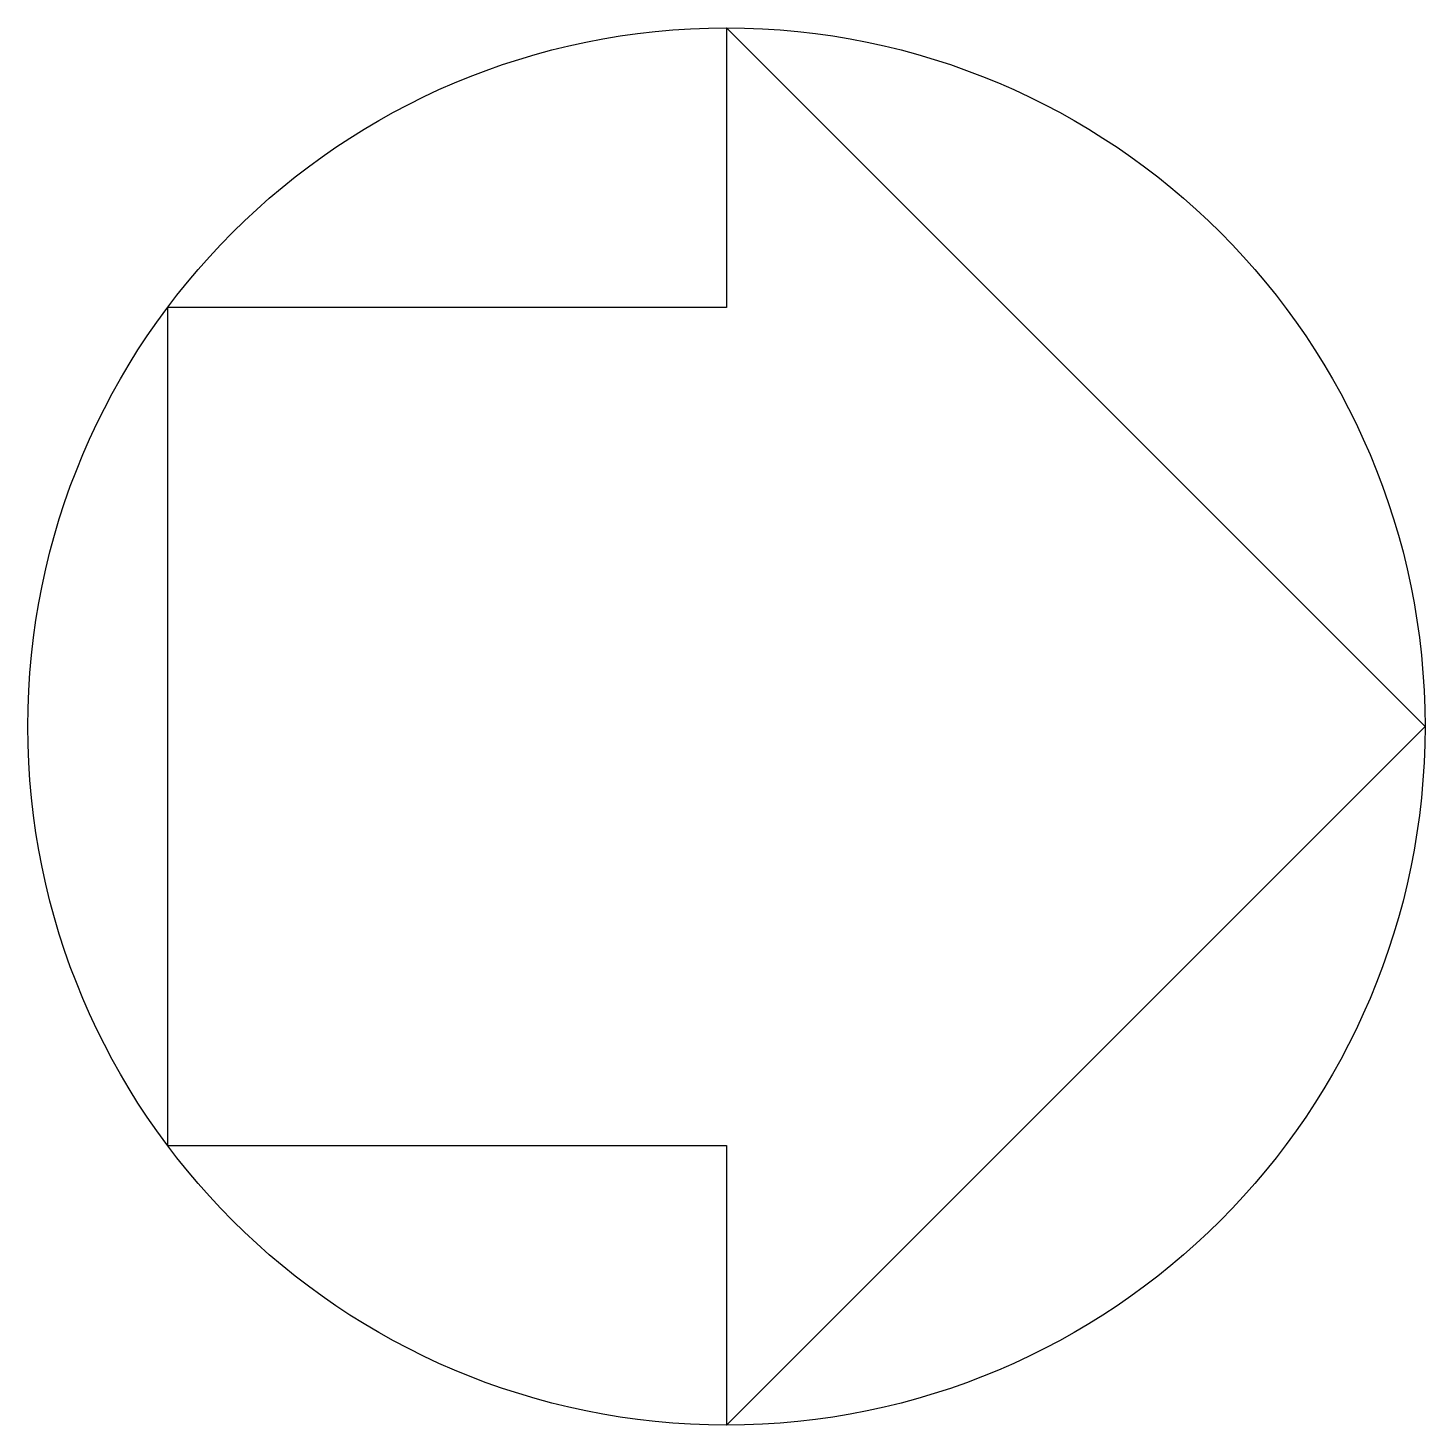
# Model space of a CAD drawing. Header units: millimetres. Extents: x -11.29 to -10.29, y -15.12 to -14.12.
import ezdxf

# ---------------------------------------------------------------- set-up
doc = ezdxf.new("R2010")
doc.units = ezdxf.units.MM
doc.header["$LTSCALE"] = 5

msp = doc.modelspace()

# ---------------------------------------------------------------- linework, layer by layer
msp.add_lwpolyline([(-10.7897, -14.9237), (-10.7897, -15.1237), (-10.2897, -14.6237), (-10.7897, -14.1237), (-10.7897, -14.3237), (-11.1897, -14.3237), (-11.1897, -14.9237)], close=True)
msp.add_circle((-10.7897, -14.6237), 0.5)

doc.saveas('drawing.dxf')
